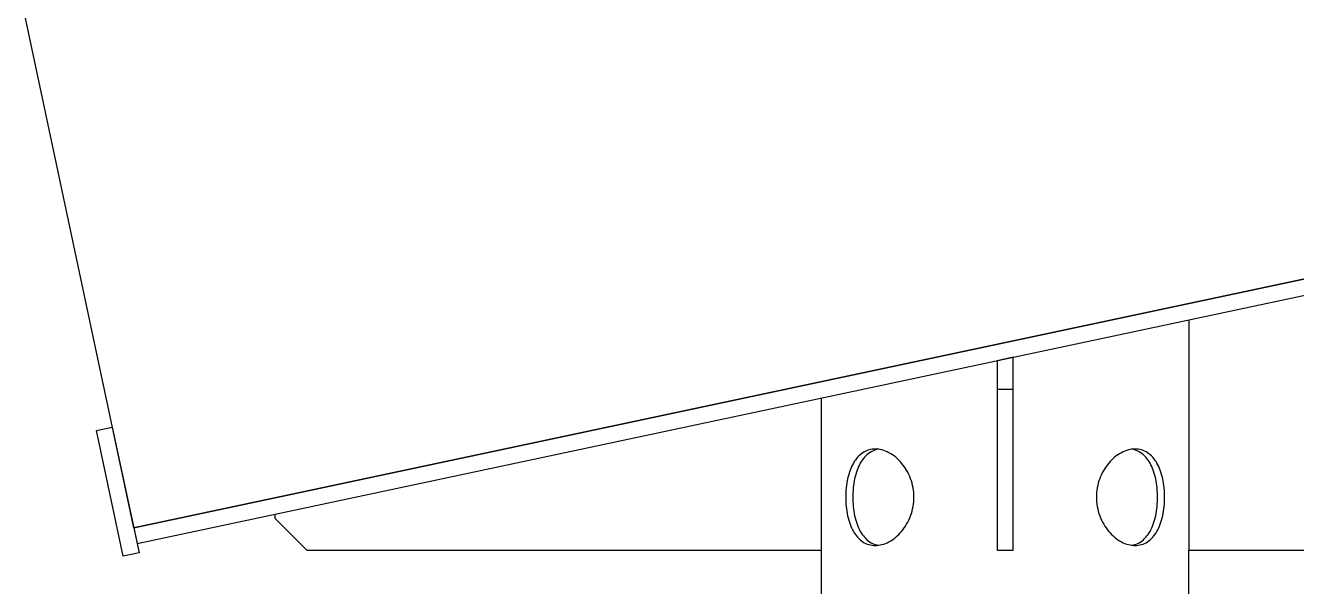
# Model space of a CAD drawing. Header units: millimetres. Extents: x 4969 to 37601, y -771 to 6478.
# Drawn here: x 29398.1 to 29793.2, y 612.8 to 787 of the extents above; entities that cross this region are included whole.
import ezdxf

# ---------------------------------------------------------------- set-up
doc = ezdxf.new("R2010")
doc.units = ezdxf.units.MM
doc.header["$LTSCALE"] = 7
doc.header["$MEASUREMENT"] = 0
doc.layers.get('0').update_dxf_attribs({"linetype": 'CONTINUOUS'})
doc.layers.get('Defpoints').update_dxf_attribs({"linetype": 'CONTINUOUS'})
doc.layers.add('REMOTE BOX ASSY(OP)$0$가시적인 것(ISO)', color=3, linetype='CONTINUOUS', lineweight=5)
doc.styles.get("Standard").update_dxf_attribs({"font": 'ISOCP'})
doc.dimstyles.new('PS-8', dxfattribs={"dimscale": 8, "dimtxt": 3.2, "dimasz": 2.5, "dimexe": 2, "dimexo": 2.5, "dimgap": 2, "dimtad": 1, "dimtoh": 1, "dimrnd": 0.05, "dimzin": 12, "dimdsep": 46, "dimtxsty": 'Standard', "dimcen": 0, "dimclrt": 2, "dimazin": 3, "dimtfac": 1, "dimtofl": 0, "dimtmove": 0, "dimatfit": 3, "dimfxl": 0, "dimtolj": 1, "dimtzin": 0, "dimarcsym": 0})

# ---------------------------------------------------------------- blocks, each defined once
blk = doc.blocks.new('A$C412F5AA7')
at = {"layer": 'REMOTE BOX ASSY(OP)$0$가시적인 것(ISO)'}
for p, q in [((-421.04, 795.5), (-454.72, 953.96)), ((-421.04, 795.5), (214.76, 930.64)), ((109.18, 908.2), (-421.04, 795.5)), ((-420, 790.61), (110.22, 903.31)), ((-92.85, 860.15), (-92.85, 788.53)), ((-147.5, 848.53), (-152.5, 847.47)), ((-152.5, 847.47), (-152.5, 838.53)), ((-147.5, 838.53), (-147.5, 848.53)), ((-147.5, 838.53), (-152.5, 838.53)), ((-152.5, 838.53), (-152.5, 788.53)), ((-147.5, 788.53), (-147.5, 838.53)), ((-207.15, 788.53), (-207.15, 835.85)), ((-432.58, 825.76), (-427.69, 826.8)), ((-424.27, 786.64), (-432.58, 825.76)), ((-427.69, 826.8), (-419.38, 787.68)), ((-377.15, 799.72), (-377.15, 798.53)), ((-377.15, 798.53), (-367.15, 788.53)), ((-421.04, 795.5), (-420, 790.61)), ((-419.38, 787.68), (-424.27, 786.64)), ((-367.15, 788.53), (-207.15, 788.53)), ((-207.15, 165), (-207.15, 788.53)), ((-152.5, 788.53), (-147.5, 788.53)), ((-92.85, 165), (-92.85, 788.53)), ((-92.85, 788.53), (52.15, 788.53))]:
    blk.add_line(p, q, dxfattribs=at)
for points, knots in [([(-199.6, 805), (-199.6, 805.95), (-199.55, 806.92), (-199.36, 808.87), (-199.2, 809.83), (-198.59, 812.6), (-197.97, 814.28), (-196.45, 816.93), (-195.45, 818.09), (-193.69, 819.24), (-193.06, 819.53), (-191.75, 819.91), (-191.08, 820), (-189.74, 820), (-189.03, 819.91), (-187.59, 819.53), (-186.86, 819.24), (-184.7, 818.09), (-183.32, 816.93), (-181.09, 814.28), (-180.09, 812.6), (-179.07, 809.83), (-178.81, 808.87), (-178.47, 806.92), (-178.39, 805.95), (-178.39, 804.05), (-178.47, 803.08), (-178.81, 801.13), (-179.07, 800.17), (-180.09, 797.4), (-181.09, 795.72), (-183.32, 793.07), (-184.7, 791.91), (-186.86, 790.76), (-187.59, 790.47), (-189.03, 790.09), (-189.74, 790), (-191.08, 790), (-191.75, 790.09), (-193.06, 790.47), (-193.69, 790.76), (-195.45, 791.91), (-196.45, 793.07), (-197.97, 795.72), (-198.59, 797.4), (-199.2, 800.17), (-199.36, 801.13), (-199.55, 803.08), (-199.6, 804.05), (-199.6, 805)], [0, 0, 0, 0, 0.283978, 0.283978, 0.567957, 0.567957, 1.135913, 1.135913, 1.703773, 1.703773, 1.987702, 1.987702, 2.271632, 2.271632, 2.555562, 2.555562, 2.839492, 2.839492, 3.407351, 3.407351, 3.975308, 3.975308, 4.259286, 4.259286, 4.543264, 4.543264, 4.827243, 4.827243, 5.111221, 5.111221, 5.679178, 5.679178, 6.247037, 6.247037, 6.530967, 6.530967, 6.814897, 6.814897, 7.098826, 7.098826, 7.382756, 7.382756, 7.950616, 7.950616, 8.518572, 8.518572, 8.802551, 8.802551, 9.086529, 9.086529, 9.086529, 9.086529]), ([(-189.34, 819.92), (-189.65, 819.88), (-189.97, 819.81), (-190.93, 819.53), (-191.56, 819.24), (-193.31, 818.09), (-194.3, 816.93), (-195.8, 814.28), (-196.41, 812.6), (-197.01, 809.83), (-197.16, 808.87), (-197.35, 806.93), (-197.4, 805.95), (-197.4, 805)], [6.967059, 6.967059, 6.967059, 6.967059, 7.103078, 7.103078, 7.387172, 7.387172, 7.95536, 7.95536, 8.52367, 8.52367, 8.807824, 8.807824, 9.091979, 9.091979, 9.091979, 9.091979]), ([(-121.61, 805), (-121.61, 805.95), (-121.53, 806.92), (-121.19, 808.87), (-120.93, 809.83), (-119.91, 812.6), (-118.91, 814.28), (-116.68, 816.93), (-115.3, 818.09), (-113.14, 819.24), (-112.41, 819.53), (-110.97, 819.91), (-110.26, 820), (-108.92, 820), (-108.25, 819.91), (-106.94, 819.53), (-106.31, 819.24), (-104.55, 818.09), (-103.55, 816.93), (-102.03, 814.28), (-101.41, 812.6), (-100.8, 809.83), (-100.64, 808.87), (-100.45, 806.92), (-100.4, 805.95), (-100.4, 804.05), (-100.45, 803.08), (-100.64, 801.13), (-100.8, 800.17), (-101.41, 797.4), (-102.03, 795.72), (-103.55, 793.07), (-104.55, 791.91), (-106.31, 790.76), (-106.94, 790.47), (-108.25, 790.09), (-108.92, 790), (-110.26, 790), (-110.97, 790.09), (-112.41, 790.47), (-113.14, 790.76), (-115.3, 791.91), (-116.68, 793.07), (-118.91, 795.72), (-119.91, 797.4), (-120.93, 800.17), (-121.19, 801.13), (-121.53, 803.08), (-121.61, 804.05), (-121.61, 805)], [0, 0, 0, 0, 0.283978, 0.283978, 0.567957, 0.567957, 1.135913, 1.135913, 1.703773, 1.703773, 1.987702, 1.987702, 2.271632, 2.271632, 2.555562, 2.555562, 2.839492, 2.839492, 3.407351, 3.407351, 3.975308, 3.975308, 4.259286, 4.259286, 4.543264, 4.543264, 4.827243, 4.827243, 5.111221, 5.111221, 5.679178, 5.679178, 6.247037, 6.247037, 6.530967, 6.530967, 6.814897, 6.814897, 7.098826, 7.098826, 7.382756, 7.382756, 7.950616, 7.950616, 8.518572, 8.518572, 8.802551, 8.802551, 9.086529, 9.086529, 9.086529, 9.086529]), ([(-110.66, 790.08), (-110.35, 790.12), (-110.03, 790.19), (-109.07, 790.47), (-108.44, 790.76), (-106.69, 791.91), (-105.7, 793.07), (-104.2, 795.72), (-103.59, 797.4), (-102.99, 800.17), (-102.84, 801.13), (-102.65, 803.07), (-102.6, 804.05), (-102.6, 805.95), (-102.65, 806.93), (-102.84, 808.87), (-102.99, 809.83), (-103.59, 812.6), (-104.2, 814.28), (-105.7, 816.93), (-106.69, 818.09), (-108.44, 819.24), (-109.07, 819.53), (-110.03, 819.81), (-110.35, 819.88), (-110.66, 819.92)], [2.42107, 2.42107, 2.42107, 2.42107, 2.557089, 2.557089, 2.841183, 2.841183, 3.409371, 3.409371, 3.97768, 3.97768, 4.261835, 4.261835, 4.545989, 4.545989, 4.830144, 4.830144, 5.114299, 5.114299, 5.682608, 5.682608, 6.250796, 6.250796, 6.53489, 6.53489, 6.670909, 6.670909, 6.670909, 6.670909]), ([(-197.4, 805), (-197.4, 804.05), (-197.35, 803.07), (-197.16, 801.13), (-197.01, 800.17), (-196.41, 797.4), (-195.8, 795.72), (-194.3, 793.07), (-193.31, 791.91), (-191.56, 790.76), (-190.93, 790.47), (-189.97, 790.19), (-189.65, 790.12), (-189.34, 790.08)], [0, 0, 0, 0, 0.284155, 0.284155, 0.568309, 0.568309, 1.136619, 1.136619, 1.704807, 1.704807, 1.988901, 1.988901, 2.124919, 2.124919, 2.124919, 2.124919])]:
    blk.add_open_spline(points, degree=3, knots=knots, dxfattribs=at)
blk = doc.blocks.new('*D291')
at = {"color": 0, "lineweight": -2}
for p, q in [((30087.15, 770.1), (30156.14, 784.76)), ((29924.98, 623.83), (30173.05, 623.83))]:
    blk.add_line(p, q, dxfattribs=at)
blk.add_arc((29399, 623.83), 758.05, 1.5117, 10.4883, dxfattribs=at)
at = {"color": 0}
for points in [[(30141.12, 761.17), (30147.66, 762.47), (30140.49, 781.43)], [(30160.12, 643.87), (30153.46, 643.78), (30157.05, 623.83)]]:
    blk.add_solid(points, dxfattribs=at)
at = {"layer": 'Defpoints', "color": 0}
for p in [(30067.58, 765.94, -0.01), (30155.21, 676.7), (29431.79, 630.79, -0.01), (29759.98, 623.83, -0.01), (29904.98, 623.83, -0.01)]:
    blk.add_point(p, dxfattribs=at)
at = {"color": 2, "insert": (30181.55, 706.07), "char_height": 25.6, "attachment_point": 5, "rotation": 276}
blk.add_mtext('\\A1;12°', dxfattribs=at)

msp = doc.modelspace()

# ---------------------------------------------------------------- block references
msp.add_blockref('A$C412F5AA7', (29852.826, -164.706, -0.01))

# ---------------------------------------------------------------- dimensions: what is measured, and where the dimension line sits
dim = msp.add_angular_dim_2l(base=(30155.208, 676.705), line1=((29431.787, 630.794, -0.01), (30067.583, 765.937, -0.01)), line2=((29759.976, 623.825, -0.01), (29904.976, 623.825, -0.01)), dimstyle='PS-8')
dim.commit()
dim.dimension.update_dxf_attribs({"geometry": '*D291', "text_midpoint": (30181.546, 706.074)})

doc.saveas('drawing.dxf')
